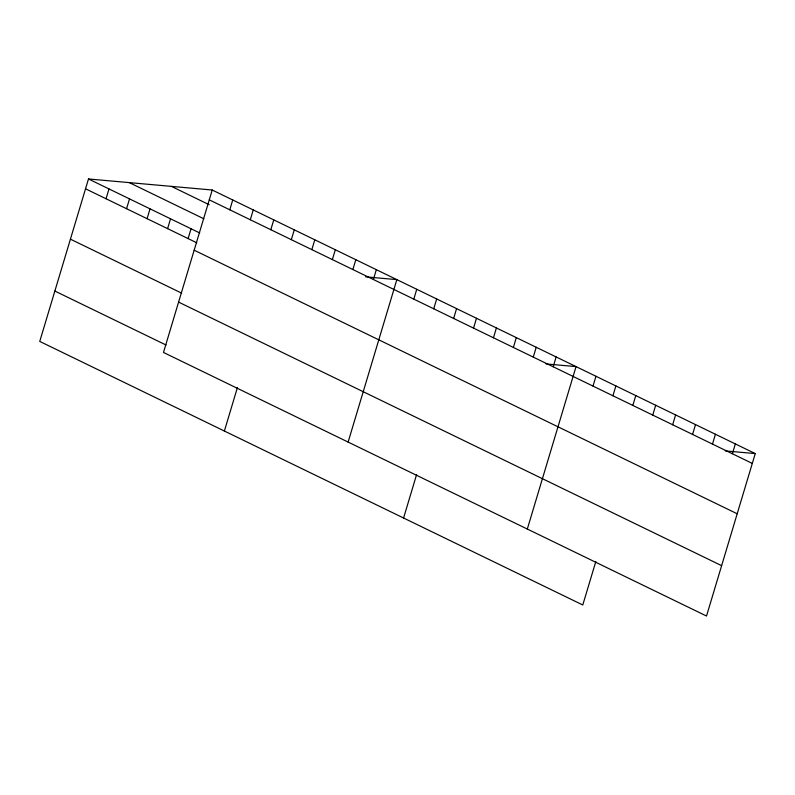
<?xml version="1.0" encoding="UTF-8"?>
<svg xmlns="http://www.w3.org/2000/svg" width="795" height="795" viewBox="0 0 795 795"><rect width="100%" height="100%" fill="white"/><g stroke="black" fill="none" stroke-linecap="round" stroke-linejoin="round"><path stroke-width="1.19" d="M212.225 190.015L163.482 352.453L706.517 616.026L755.25 453.587L212.225 190.015L88.484 178.974L39.75 341.413L582.775 604.985L595.833 561.489M106.053 198.76L108.995 188.932M126.564 208.717L129.515 198.889M147.075 218.675L150.026 208.846M167.596 228.632L170.537 218.804M188.107 238.589L191.058 228.761M229.785 209.8L232.736 199.972M250.306 219.758L253.247 209.93M270.817 229.715L273.768 219.887M224.379 431.029L237.427 387.533M291.328 239.673L294.279 229.844M311.849 249.63L314.79 239.802M332.36 259.587L335.311 249.759M352.871 269.545L355.822 259.717M373.392 279.502L376.333 269.674M348.121 442.07L396.854 279.631L365.63 276.839M413.817 299.119L416.759 289.291M433.722 308.788L436.674 298.96M453.637 318.447L456.588 308.619M403.582 518.002L416.63 474.506M473.542 328.116L476.493 318.288M493.457 337.776L496.408 327.947M513.371 347.445L516.313 337.617M533.276 357.104L536.228 347.276M553.191 366.773L556.142 356.945M527.314 529.053L576.047 366.604L546.026 363.931M593.01 386.102L595.962 376.274M612.925 395.771L615.877 385.933M632.83 405.43L635.781 395.602M652.745 415.099L655.696 405.261M672.659 424.759L675.601 414.93M692.564 434.428L695.516 424.59M712.479 444.087L715.43 434.259M732.394 453.756L735.335 443.928M725.229 450.904L755.25 453.587M209.274 199.843L752.299 463.415M171.392 186.368L209.174 204.713M129.317 182.621L203.818 218.774M88.484 178.974L199.694 232.945M85.532 188.803L196.743 242.783M194.159 250.206L737.194 513.779M70.427 239.166L181.638 293.136M178.597 302.1L721.621 565.662M54.855 291.05L166.066 345.03"/></g></svg>
